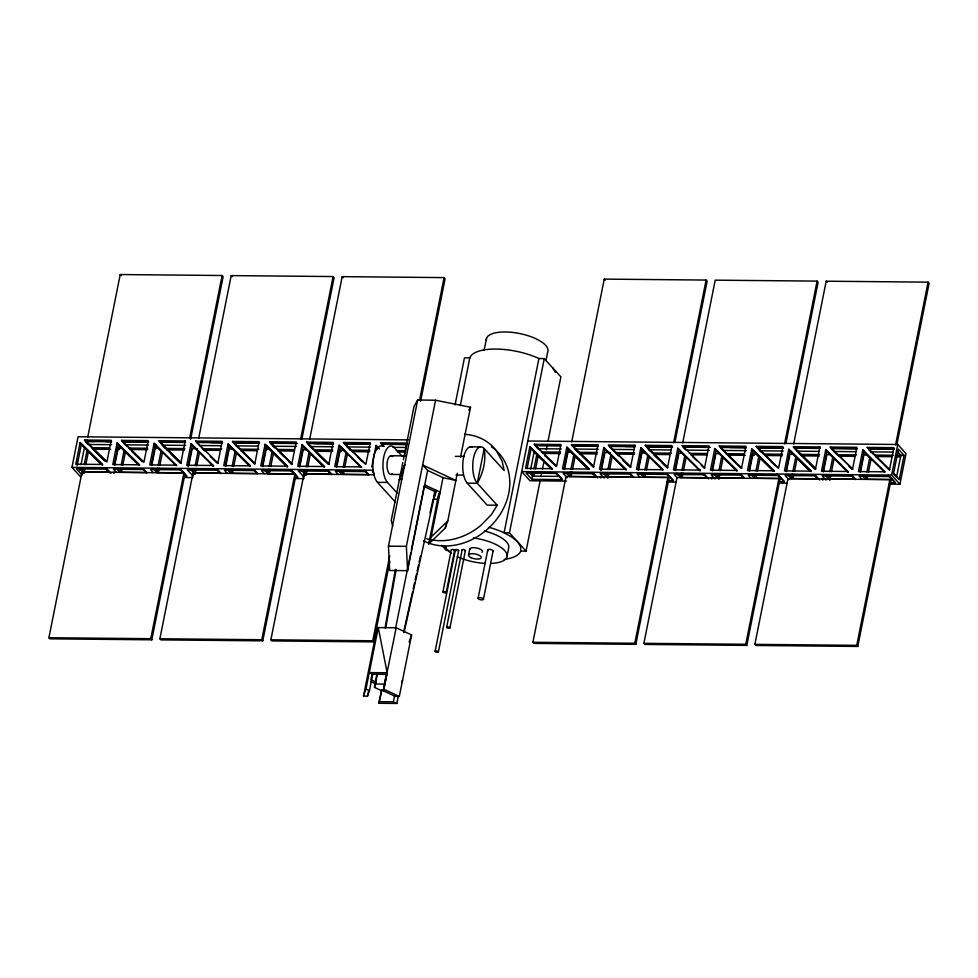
<?xml version="1.0" encoding="UTF-8"?>
<svg xmlns="http://www.w3.org/2000/svg" width="978" height="978" viewBox="0 0 978 978"><rect width="100%" height="100%" fill="white"/><g stroke="black" fill="none" stroke-linecap="round" stroke-linejoin="round"><path stroke-width="1.47" d="M381.958 690.871L374.513 687.4L376.885 674.013M385.051 627.852L395.393 569.379M374.513 687.4L377.594 673.5M385.748 627.839L396.139 569.551M80.269 476.518L71.956 467.374L78.069 436.763L408.425 439.88M80.11 442.582L75.783 464.208L102.458 464.464L80.11 442.582L101.186 464.232M77.115 465.675L81.431 444.049L102.714 464.88M79.854 470.442L80.428 467.594M81.003 464.733L84.414 447.643L80.648 443.499M87.702 437.288L120.221 274.549L222.116 275.515L223.131 276.64L190.612 439.366M151.81 639.808L49.915 638.842L48.9 637.729L82.018 472.007L183.901 472.961L150.783 638.683L151.81 639.808L184.915 474.085M82.335 474.024L83.631 467.57M84.206 464.684L87.091 450.259M84.096 473.352L85.245 467.582M85.819 464.709L88.411 451.726M114.402 464.574L118.436 444.391L139.72 465.235M114.756 465.271L118.216 447.961L121.406 447.997L138.974 465.198M143.607 469.379L146.431 472.496L119.756 472.24L120.331 469.354M121.199 465.027L124.084 450.613M121.382 472.264L121.957 469.379M122.812 465.051L125.416 452.08L118.436 444.391M176.712 465.577L154.096 443.279L149.768 464.905L176.443 465.161M151.394 464.929L155.429 444.745M151.749 465.614L155.844 445.112M179.659 468.694L183.424 472.839L156.749 472.582L157.617 468.266M158.191 465.381L161.077 450.956L154.096 443.279M158.375 472.606L159.231 468.279M159.817 465.406L162.409 452.423M189.598 438.242L222.116 275.515M213.705 465.931L191.089 443.621L186.761 465.247L213.436 465.504M188.094 466.714L192.421 445.088M188.742 465.968L192.201 448.657L197.519 448.706M198.693 438.327L231.211 275.6L333.095 276.554L334.109 277.679L301.896 438.926M262.789 640.847L160.905 639.893L159.879 638.768L192.996 473.046L294.879 474.012L261.774 639.722L262.789 640.847L295.906 475.125M217.593 470.076L220.417 473.193L193.742 472.936L194.329 470.051M195.184 465.724L198.069 451.31M195.074 474.403L195.942 470.076M196.81 465.748L199.402 452.777L191.089 443.621M217.898 462.949L222.214 441.322L195.551 441.078L204.659 450.846M228.082 443.975L223.766 465.601L250.429 465.858L228.082 443.975L249.158 465.626M225.38 465.626L229.414 445.442L249.634 465.235M225.735 466.31L229.83 445.809M254.586 470.43L257.41 473.535L230.747 473.279L231.321 470.406M232.177 466.078L235.062 451.653M232.361 473.303L232.935 470.418M233.803 466.103L236.395 453.12M254.891 463.303L259.207 441.677L232.544 441.42L237.642 447.032M265.075 444.318L260.759 465.944L287.422 466.2L265.075 444.318L287.226 467.007M262.373 465.968L266.407 445.785L287.691 466.616M262.74 466.665L266.187 449.354L269.378 449.391L286.957 466.592M290.637 469.733L294.402 473.878L267.74 473.633L268.595 469.306M269.17 466.42L272.055 452.007M269.353 473.658L270.221 469.33M270.796 466.445L273.388 453.474M300.576 439.293L333.095 276.554M302.068 444.672L297.752 466.298L324.415 466.543L302.068 444.672L323.156 466.323M299.366 466.323L303.4 446.139L324.684 466.971M299.733 467.007L303.18 449.709L306.371 449.733L323.95 466.934M309.671 439.379L342.19 276.64L444.073 277.605L445.1 278.718L420.626 401.151M389.88 561.274L373.767 641.898L271.884 640.932L270.869 639.808L303.975 474.098L374.195 474.758M304.305 476.115L305.307 471.103M306.175 466.775L309.048 452.349M306.065 475.442L306.921 471.115M307.789 466.799L310.381 453.816M336.359 466.665L340.393 446.481L346.041 452.704L343.168 467.117M336.725 467.362L340.185 450.051L343.376 450.088L360.943 467.288M364.623 470.43L368.388 474.574L341.725 474.33L342.3 471.445M343.339 474.354L343.914 471.469M344.782 467.142L347.373 454.171M371.738 466.995L376.053 445.369L379.256 448.499M376.811 449.709L377.386 446.836M402.802 462.618L391.249 520.443L392.74 526.347M403.388 459.721L414.049 406.359L417.667 399.978L435.565 400.246L470.516 407.227L460.491 457.374M404.88 454.599L407.19 443.071L380.515 442.814L383.975 446.359M427.618 470.442L443.034 477.643L455.87 480.479L422.63 464.966L427.618 470.442L407.581 570.663L389.672 570.492L388.462 546.164L417.667 399.978M419.611 400.026L444.073 277.605M373.767 641.898L372.752 640.773L389.757 555.675M363.486 696.079L375.772 634.624L378.266 627.595L396.176 627.766L411.604 634.954L399.317 696.422L395.283 696.373L383.339 690.798L387.178 672.778L378.266 627.595L365.98 689.05L363.486 696.079L367.52 696.116L369.452 690.664L372.74 674.221L369.268 672.607L387.178 672.778M367.52 696.116L368.413 691.629M407.581 570.663L406.371 546.335L435.565 400.246M398.315 695.969L396.824 703.451L378.914 703.28L381.603 689.82M378.914 703.28L381.86 689.735M396.176 627.766L383.339 690.798M396.824 703.451L393.352 701.825L394.55 695.847M434.464 496.078L435.332 491.726M455.063 404.929L464.477 357.826L469.819 357.875A43.949 16.467 11.3 0 1 538.915 358.535L544.269 358.584L560.883 376.872L548.096 440.907M457.313 473.254L447.777 520.981L445.283 528.01L428.682 544.025L438.804 493.364M428.682 544.025L431.176 536.995L443.034 477.643M460.296 405.54L469.819 357.875M445.283 528.01L445.87 525.113M484.159 350.173L486.543 338.266M442.924 591.849L451.323 549.783M446.176 592.57A1.675 0.623 11.3 0 0 443.914 591.507A1.675 0.623 11.3 0 0 443.56 592.546A1.675 0.623 11.3 0 0 446.176 592.57L454.587 550.504M435.124 651.262L455.393 549.819M438.389 651.984A1.675 0.623 11.3 0 0 436.127 650.92A1.675 0.623 11.3 0 0 435.76 651.959A1.675 0.623 11.3 0 0 438.389 651.984L458.658 550.541M446.653 627.265L462.117 549.88M426.726 538.744A58.594 48.448 -42.3 0 0 480.858 525.43L491.518 514.477L497.215 505.223L477.264 483.266L484.208 448.572L504.147 470.528L502.166 461.2L495.919 450.088A58.594 48.448 -42.3 0 0 464.477 434.244M449.904 627.986A1.675 0.623 11.3 0 0 447.643 626.935A1.675 0.623 11.3 0 0 447.288 627.962A1.675 0.623 11.3 0 0 449.904 627.986L465.369 550.602M468.56 554.978L469.758 548.951M478.12 598.181L487.765 549.905M483.425 599.355A2.726 1.015 11.3 0 0 479.746 597.631A2.726 1.015 11.3 0 0 479.147 599.306A2.726 1.015 11.3 0 0 483.425 599.355L493.071 551.079M538.915 358.535L504.098 532.778L512.093 537.228L517.753 541.971L520.699 546.69L520.724 551.066A43.949 16.467 11.3 0 1 504.245 559.367M540.052 481.127L526.066 551.115L509.452 532.827L544.269 358.584M545.956 360.723L547.741 351.787A31.382 11.76 11.3 0 0 518.426 333.302A31.382 11.76 11.3 0 0 486.323 340.307M506.849 557.154L508.597 548.389A31.516 11.809 11.3 0 0 484.501 531.005M527.13 468.462L531.164 448.279L552.448 469.11M530.724 468.975L534.135 451.885L531.311 448.768M531.849 479.318L526.201 473.107L556.812 473.389L562.46 479.611L531.849 479.318L533.071 473.242M533.927 468.914L536.812 454.501M534.11 476.152L534.685 473.266M535.553 468.939L538.144 455.956L531.164 448.279M540.944 476.653L541.836 472.191M542.435 469.208L544.22 460.271M545.113 455.809L545.712 452.826M546.299 449.843L547.203 445.381M566.824 447.166L562.509 468.792L589.172 469.037L566.824 447.166L573.805 454.843L570.92 469.269M564.123 468.817L568.157 448.621L589.441 469.464M564.477 469.501L568.585 449M571.714 441.848L604.233 279.109L706.116 280.063L707.131 281.187L674.918 442.435M532.9 642.277L566.017 476.555L667.901 477.521L668.928 478.645L635.81 644.355L533.927 643.402L532.9 642.277L634.795 643.243L635.81 644.355M592.387 472.582L596.152 476.726L569.489 476.469L570.345 472.142M571.103 476.494L571.971 472.166M572.546 469.281L575.137 456.31L587.9 468.817M603.817 447.508L599.502 469.134L626.164 469.391L603.817 447.508L624.905 469.159M600.822 470.601L605.15 448.975L626.433 469.807M601.482 469.843L604.93 452.545L610.248 452.594M630.321 473.963L633.145 477.068L606.482 476.824L607.057 473.939M607.925 469.611L610.798 455.198M607.803 478.291L608.671 473.963M609.538 469.636L612.13 456.653M640.81 447.863L636.495 469.489L663.157 469.733L640.81 447.863L649.123 457.007L646.531 469.978M638.108 469.513L642.143 449.318M638.475 470.198L642.57 449.697M667.314 474.306L670.138 477.423L643.475 477.166L644.05 474.281M644.918 469.966L647.791 455.54M645.089 477.191L645.663 474.306M673.597 442.802L706.116 280.063M634.795 643.243L667.901 477.521M700.419 470.504L677.803 448.205L673.487 469.831L700.15 470.088M675.101 469.856L679.135 449.672M675.468 470.54L678.928 453.242L682.118 453.279L699.955 470.895M682.693 442.887L715.211 280.16L817.095 281.114L818.121 282.239L785.896 443.474M676.996 477.606L778.891 478.56L779.906 479.685L746.789 645.407L644.905 644.441L643.891 643.328L676.996 477.606L674.172 474.489L704.783 474.782L708.634 479.012M703.365 473.621L707.131 477.765L680.468 477.521L681.336 473.193M681.91 470.308L684.783 455.895M682.082 477.545L682.95 473.218M683.524 470.332L686.116 457.349L677.803 448.205M704.612 467.533L708.94 445.907L682.265 445.662L685.48 449.195M714.796 448.56L710.48 470.186L737.143 470.43L714.796 448.56L735.884 470.21M712.094 470.21L716.128 450.014L737.412 470.858M712.461 470.895L715.92 453.596L719.111 453.621L736.678 470.821M741.3 475.002L744.124 478.12L717.461 477.863L718.035 474.978M718.903 470.662L721.776 456.237M718.793 479.33L719.649 475.002M720.517 470.675L723.109 457.704M741.605 467.887L745.933 446.261L719.258 446.005L720.59 447.472L745.774 447.704M749.087 470.552L753.121 450.369L774.405 471.2M749.454 471.237L752.913 453.939L756.104 453.975L773.671 471.176M777.351 474.318L781.129 478.462L754.454 478.218L755.028 475.332M755.896 471.005L758.781 456.592M756.067 478.242L756.642 475.357M757.51 471.029L760.102 458.046L753.121 450.369M784.576 443.853L817.095 281.114M746.789 645.407L745.774 644.282L778.891 478.56M788.794 449.257L784.466 470.883L811.141 471.127L788.794 449.257L809.87 470.907M786.08 470.907L790.114 450.711L811.398 471.555M786.446 471.592L789.906 454.293L793.097 454.318L810.664 471.518M793.671 443.939L826.19 281.199L928.085 282.153L929.1 283.278L896.875 444.525M754.869 644.368L787.987 478.645L889.87 479.611L890.885 480.736L857.779 646.446L755.884 645.492L754.869 644.368L856.752 645.333L857.779 646.446M792.314 474.232L791.446 478.56L787.681 474.416M792.889 471.359L795.774 456.934M793.06 478.584L793.928 474.257M794.503 471.372L797.094 458.401M848.391 471.897L825.787 449.599L821.459 471.225L848.134 471.482M823.073 471.249L827.107 451.066M823.439 471.934L826.899 454.636L830.09 454.66L847.926 472.288M852.29 476.054L855.114 479.159L828.439 478.914L829.014 476.029M829.882 471.702L832.767 457.288M829.772 480.369L830.64 476.054M831.496 471.726L834.087 458.743L825.787 449.599M862.779 449.953L858.452 471.579L885.127 471.824L862.779 449.953L871.092 459.098L868.488 472.068M860.078 471.592L864.112 451.408M860.432 472.288L863.892 454.99L867.083 455.014L884.65 472.215M892.107 479.513L865.432 479.257L866.007 476.372M866.875 472.056L869.76 457.631M867.058 479.281L867.633 476.396M889.589 469.281L893.904 447.655L867.229 447.398L871.386 451.97M895.567 444.892L928.085 282.153M856.752 645.333L889.87 479.611M897.731 444.477L906.044 453.633L899.931 484.232L891.618 475.088L897.731 444.477L527.79 441.005M899.234 479.575L904.075 455.357L898.427 449.146L893.586 473.352L899.234 479.575L893.366 473.829M386.408 673.879L384.354 684.087L375.723 684.001M395.515 628.61L410.784 552.766M411.383 549.783L424.244 485.834M403.657 631.971L412.545 591.873M413.205 588.903L414.525 582.961M415.185 579.991L416.494 574.049M417.154 571.079L418.474 565.137M419.134 562.167L420.442 556.225M429.99 513.157L432.948 499.782M433.609 496.812L434.929 490.87M404.048 632.57L435.833 489.905M371.224 678.243L372.471 673.952M401.958 479.061L399.342 479.941L404.721 464.794M434.183 497.533L436.115 492.093L424.159 486.506M371.285 678.316L372.74 674.221L386.616 674.355L383.902 689.221L399.317 696.422M409.11 641.996L411.604 634.954M401.603 682.791L402.606 679.979M399.342 479.941L404.721 464.807M468.829 410.198L470.516 407.227M477.264 483.266C483.23 473.022 486.249 460.332 484.208 448.572A19.083 8.007 -89.5 0 0 473.523 457.985A19.083 8.007 -89.5 0 0 477.264 483.266L467.252 483.181A19.083 8.007 -89.5 0 1 463.12 460.222A19.083 8.007 -89.5 0 1 472.203 447.019M431.176 536.995L447.777 520.981M84.56 440.027L111.235 440.283L106.908 461.909L84.56 440.027L105.379 461.261M121.565 440.381L148.228 440.626L143.913 462.252L121.565 440.381L143.106 461.64M269.537 441.775L296.2 442.019L291.884 463.645L269.537 441.775L274.635 447.386M306.53 442.117L333.192 442.374L328.877 464L306.53 442.117L329.146 464.416M343.522 442.472L370.197 442.716L365.87 464.342L343.522 442.472L350.503 450.149L369.77 450.332M534.294 444.269L560.956 444.513L556.641 466.139L534.294 444.269L535.614 445.724L560.81 445.968M645.272 445.308L671.935 445.565L667.619 467.191L645.272 445.308L650.37 450.919M756.251 446.359L782.926 446.604L778.598 468.23L756.251 446.359L761.349 451.958M830.236 447.056L856.911 447.301L852.584 468.927L830.236 447.056L837.217 454.733L856.483 454.917M93.998 441.457L88.13 441.396L87.115 440.271M105.746 441.567L111.626 441.616M125.123 441.738L148.619 441.97M159.402 442.068L185.612 442.313M210.857 442.545L222.605 442.667M236.101 442.789L259.598 443.01M296.591 443.364L270.393 443.107L274.867 447.838M314.5 443.523L333.584 443.706M370.576 444.049L344.378 443.804L350.503 450.149M381.371 444.159L406.102 444.391M572.142 445.956L598.377 446.2M609.135 446.298L613.499 446.347M625.162 446.457L635.37 446.543M647.595 446.665L672.558 446.897M709.356 447.239L683.121 446.995L685.003 449.073M730.321 447.435L746.348 447.594M783.537 447.936L757.106 447.692L761.581 452.423M794.099 448.046L820.334 448.291M834.014 448.413L857.327 448.633M869.552 448.755L894.515 448.988M111.089 441.726L85.893 441.494L106.113 461.286M122.886 441.848L148.081 442.08M184.793 448.596L165.539 448.413L159.879 442.19L185.074 442.423M196.871 442.533L222.067 442.777M233.876 442.887L259.06 443.12M297.532 443.486L270.869 443.23L292.153 464.073M307.862 443.584L333.046 443.816M370.039 444.171L344.855 443.926L365.075 463.731M407.031 444.513L381.848 444.281L383.731 446.359M597.521 452.472L578.267 452.301L572.619 446.078L597.803 446.31M618.451 455.772L609.612 446.42L634.795 446.665M671.788 447.007L646.605 446.775L667.888 467.606M683.598 447.117L710.26 447.374M782.767 448.058L757.583 447.814L777.803 467.606M819.491 454.562L800.224 454.391L794.576 448.168L819.76 448.401M856.765 448.755L831.569 448.511L852.853 469.354M868.562 448.865L893.758 449.098M470.112 446.836L480.125 446.934M111.565 444.697L88.24 444.477L85.416 441.371M148.558 445.051L125.233 444.831L123.35 442.753M162.226 445.173L185.551 445.393M200.686 445.54L221.089 445.736M234.341 443.804L236.224 445.87L258.082 446.078M273.217 446.225L296.53 446.445M333.535 446.787L310.209 446.567L308.327 444.501M347.202 446.922L370.528 447.142M392.936 447.349L406.066 447.472M561.286 448.939L537.973 448.719L536.078 446.64M574.966 449.061L598.279 449.281M613.414 449.428L633.817 449.611M647.069 447.679L648.952 449.758L670.81 449.966M685.945 450.112L709.27 450.32M746.263 450.675L722.938 450.455L721.055 448.376M759.93 450.797L783.256 451.017M796.923 451.151L818.794 451.359M832.034 449.428L833.916 451.494L855.787 451.702M869.026 449.77L870.909 451.848L892.78 452.056M91.541 447.716L109.328 447.875M128.546 448.058L147.8 448.242M155.209 448.315L158.399 448.34L175.979 465.552M202.532 448.755L221.786 448.939M229.194 449.012L232.385 449.036L249.965 466.237M239.524 449.11L258.779 449.293M277.996 449.464L294.292 449.623M332.777 449.99L313.51 449.807L308.803 444.623M396.383 450.589L405.283 450.662M541.274 451.946L560.528 452.129M567.937 452.203L571.128 452.227L588.707 469.428M615.26 452.643L634.514 452.826M641.923 452.9L645.125 452.924L662.693 470.125M671.519 453.169L652.253 452.997L648.952 449.758M689.245 453.34L707.021 453.511M721.532 448.511L726.238 453.694L744.026 453.853M763.231 454.036L782.498 454.22M874.222 455.076L893.476 455.259M896.435 455.296L904.075 455.357M110.661 449.342L92.873 449.183L104.585 460.638M116.578 449.403L119.548 449.428M129.866 449.525L147.654 449.697M166.859 449.868L184.646 450.039M203.852 450.222L220.16 450.381M240.857 450.565L257.153 450.724M277.85 450.919L294.146 451.066M314.843 451.261L332.618 451.433M338.547 451.494L341.505 451.518M351.835 451.616L369.611 451.787M397.716 452.044L405.124 452.117M542.607 453.413L560.382 453.584M579.599 453.755L597.375 453.926M616.592 454.11L634.367 454.269M669.881 454.611L653.585 454.452L658.903 459.66M690.578 454.807L706.874 454.953M727.571 455.149L745.346 455.32M751.275 455.369L754.234 455.406M764.564 455.503L782.339 455.662M801.557 455.846L819.332 456.017M838.549 456.2L854.845 456.347M875.542 456.543L891.838 456.702M896.288 456.738L900.738 456.787M390.638 455.748L405.699 455.882M455.369 456.359L464.403 456.445M361.408 466.897L334.745 466.64L339.06 445.014L361.677 467.313M71.956 467.374L373.388 470.21M891.618 475.088L521.677 471.604L529.99 480.76L566.531 481.103M391.237 474.416L400.271 474.501M455.968 475.027L463.499 475.088M106.614 469.037L109.438 472.142L82.763 471.897L78.998 467.741M328.571 471.127L331.395 474.232L304.733 473.975L301.909 470.87M789.319 478.548L818.121 478.817L815.297 475.699M183.815 476.041L186.725 476.078L181.077 469.856L150.465 469.562L153.289 472.68M294.794 477.093L297.703 477.117L292.055 470.895L261.444 470.614L264.268 473.719M669.074 480.614L673.439 480.65L667.791 474.44L637.179 474.147L640.003 477.252M778.598 481.641L784.429 481.702L778.769 475.479L748.17 475.186L750.994 478.303M889.577 482.692L895.408 482.741L889.76 476.518L859.149 476.237L861.973 479.342M183.791 477.496L192.923 477.582M294.916 478.548L304.06 478.633M667.008 482.044L676.14 482.13M779.662 483.108L787.278 483.181M889.271 484.134L899.931 484.232M382.398 446.176A19.083 8.007 -89.5 0 0 373.315 459.379A19.083 8.007 -89.5 0 0 377.459 482.337L387.471 482.423L397.447 493.401M433.168 499.11L437.643 499.159L440.137 492.13L424.721 484.929M497.215 505.223L487.203 505.125L467.252 483.181M509.452 532.827L504.098 532.778A43.949 16.467 11.3 0 0 488.963 527.313M388.462 546.164L406.371 546.335M448.951 550.394L446.286 550.369L441.665 545.284M520.724 551.066L526.066 551.115M48.9 637.729L150.783 638.683M159.879 638.768L261.774 639.722M270.869 639.808L372.752 640.773M643.891 643.328L745.774 644.282M379.476 701.691L393.352 701.825M370.809 679.673L376.114 682.155M370.625 681.434L375.772 683.842M365.98 689.05L369.452 690.664M443.633 545.968L446.298 547.448M867.229 447.398L889.846 469.697M870.909 451.848L873.391 454.269M875.286 456.127L884.858 465.504M885.127 465.919L889.381 470.088M887.853 475.345L895.408 482.741M833.916 451.494L837.217 454.733M848.928 466.188L852.119 469.318M851.117 475.418L855.371 479.587M794.576 448.168L815.86 469M798.574 452.765L806.618 460.638M809.808 463.755L815.126 468.975M806.874 461.054L815.395 469.391M814.918 475.687L818.121 478.817M815.187 476.115L818.378 479.232M770.688 461.335L774.943 465.491M776.862 474.293L784.429 481.702M760.102 458.046L772.877 470.552M777.131 474.721L781.385 478.89M719.258 446.005L741.874 468.303M726.238 453.694L728.365 455.772M728.634 456.188L741.141 468.279M740.933 474.99L744.124 478.12M740.138 474.367L743.329 477.496M682.265 445.662L704.881 467.961M692.436 456.469L696.691 460.638M701.214 465.222L704.417 468.352M702.876 473.596L707.4 478.193M653.316 454.036L667.155 467.582M662.094 462.79L667.412 467.997M666.152 473.67L673.439 480.65M609.612 446.42L630.896 467.264M625.896 463.059L630.162 467.227M622.974 460.357L627.228 464.526M625.7 469.782L605.296 449.464M629.954 473.951L633.145 477.068M629.16 473.328L633.414 477.496M572.619 446.078L593.903 466.909M575.785 449.868L593.426 467.301M591.898 472.557L596.152 476.726M592.167 472.973L596.421 477.142M544.734 455.491L556.164 466.53M534.135 451.885L551.714 469.085M555.969 473.254L561.641 478.804M538.144 455.956L550.907 468.462M555.174 472.631L559.428 476.799M357.948 457.447L362.215 461.616M364.134 470.418L368.657 475.002M318.828 455.014L328.412 464.391M315.906 452.313L324.415 460.638M328.205 471.103L331.395 474.232M327.41 470.491L331.664 474.648M279.708 452.582L283.962 456.75M288.486 461.335L291.676 464.464M290.148 469.721L297.703 477.117M290.417 470.137L294.671 474.306M232.544 441.42L255.16 463.719M236.224 445.87L238.693 448.303M240.588 450.149L254.683 464.11M254.219 470.406L257.41 473.535M253.424 469.795L256.615 472.912M195.551 441.078L218.155 463.376M210.246 456.469L217.422 463.34M213.228 466.31L192.568 445.577M216.431 469.44L220.686 473.609M159.879 442.19L181.162 463.022M163.057 445.98L180.429 462.997M171.126 454.036L180.698 463.413M179.17 468.67L186.725 476.078M134.927 454.318L142.372 461.604M131.993 451.604L136.26 455.772M143.24 469.367L146.431 472.496M125.416 452.08L138.179 464.574M142.433 468.743L146.7 472.912M84.414 447.643L101.981 464.856M106.247 469.012L109.438 472.142M106.504 469.44L109.695 472.57M826.19 281.199L827.217 282.324M897.119 451.188L900.885 455.332L896.569 476.958L893.733 473.853M888.342 475.369L893.44 480.968M863.317 450.87L867.083 455.014M862.608 476.152L865.432 479.257M855.591 479.281L852.767 476.176L822.156 475.883L825.994 480.125M827.266 451.555L830.09 454.66M825.615 475.797L828.439 478.914M821.789 478.963L822.804 480.088M819.613 480.064L815.774 475.834L785.163 475.54L789.001 479.77M790.273 451.213L793.097 454.318M604.233 279.109L605.248 280.234M753.28 450.858L756.104 453.975M751.63 475.1L754.454 478.218M744.613 478.242L741.776 475.137L711.165 474.843L715.016 479.073M715.334 449.477L719.111 453.621M714.637 474.758L717.461 477.863M710.81 477.924L711.825 479.049M678.341 449.122L682.118 453.279M676.703 473.376L680.468 477.521M642.289 449.819L645.125 452.924M640.651 474.061L643.475 477.166M633.622 477.191L630.798 474.085L600.186 473.804L604.037 478.034M602.717 472.68L606.482 476.824M599.82 476.873L600.847 477.997M597.656 477.973L593.805 473.743L563.194 473.45L567.044 477.68M567.362 448.083L571.128 452.227M566.653 473.364L569.489 476.469M536.567 446.763L539.391 449.88M556.335 473.266L559.159 476.372L532.497 476.127L529.66 473.01M342.19 276.64L343.205 277.764M402.386 456.518L394.403 447.728A19.083 8.007 -89.5 0 0 383.718 457.142A19.083 8.007 -89.5 0 0 387.471 482.423M231.211 275.6L232.226 276.725M376.053 445.369L379.268 448.902M372.422 471.653L374.305 473.731M377.459 482.337L395.405 502.093M368.865 474.709L366.041 471.592L335.43 471.31L338.254 474.416M340.54 446.97L343.376 450.088M338.901 471.225L341.725 474.33M331.872 474.354L329.048 471.249L298.437 470.956L304.085 477.178M302.605 445.589L306.371 449.733M303.975 474.098L305.002 475.21M120.221 274.549L121.248 275.674M265.613 445.247L269.378 449.391M263.962 469.489L267.74 473.633M257.886 473.658L255.062 470.552L224.451 470.259L227.275 473.376M229.561 445.931L232.385 449.036M227.911 470.173L230.747 473.279M220.894 473.315L218.07 470.198L187.458 469.917L193.106 476.127M190.918 469.831L193.742 472.936M192.996 473.046L194.011 474.171M154.634 444.195L158.399 448.34M152.984 468.438L156.749 472.582M123.827 442.875L126.651 445.992M146.908 472.618L144.084 469.501L113.472 469.22L116.296 472.325M118.582 444.88L121.406 447.997M116.932 469.134L119.756 472.24M113.106 472.301L114.12 473.413M110.93 473.389L107.091 469.159L76.48 468.865L82.128 475.088M82.018 472.007L83.032 473.12M552.57 367.728L555.516 372.447M451.445 550.125A1.675 0.623 11.3 0 1 453.169 549.55A1.675 0.623 11.3 0 1 454.257 550.748M456.396 550.663A1.675 0.623 11.3 0 1 455.565 549.636A1.675 0.623 11.3 0 1 457.9 549.795A1.675 0.623 11.3 0 1 458.327 550.785M462.117 550.052A1.675 0.623 11.3 0 1 464.171 549.697A1.675 0.623 11.3 0 1 465.051 550.858M473.34 537.924A31.516 11.809 11.3 0 1 505.773 551.947A31.516 11.809 11.3 0 1 490.956 563.438M485.504 563.401A31.516 11.809 11.3 0 1 457.301 556.69M451.567 553.499A31.516 11.809 11.3 0 1 445.393 546.702M488.291 550.761A2.726 1.015 11.3 0 1 488.597 549.416A2.726 1.015 11.3 0 1 492.227 550.039A2.726 1.015 11.3 0 1 492.545 551.494M469.758 549.599A6.516 2.445 11.3 0 1 476.934 548.035A6.516 2.445 11.3 0 1 482.044 552.313M491.384 446.799A58.594 48.448 -42.3 0 1 497.839 517.741A58.594 48.448 -42.3 0 1 423.437 540.761M392.239 473.865A9.377 3.936 -89.5 0 1 387.007 464.733A9.377 3.936 -89.5 0 1 392.643 456.555M117.103 442.924L112.776 464.562L139.451 464.807L117.103 442.924M185.221 440.98L180.906 462.606L158.558 440.723L185.221 440.98M529.831 446.812L525.504 468.438L552.179 468.694L529.831 446.812M597.949 444.868L593.634 466.494L571.286 444.611L597.949 444.868M634.942 445.21L630.627 466.836L608.279 444.966L634.942 445.21M751.789 448.902L747.473 470.528L774.148 470.785L751.789 448.902M819.919 446.958L815.591 468.584L793.244 446.701L819.919 446.958M471.017 557.692A6.516 2.445 11.3 0 0 481.262 557.79A6.516 2.445 11.3 0 0 472.447 553.67A6.516 2.445 11.3 0 0 471.017 557.692"/></g></svg>
